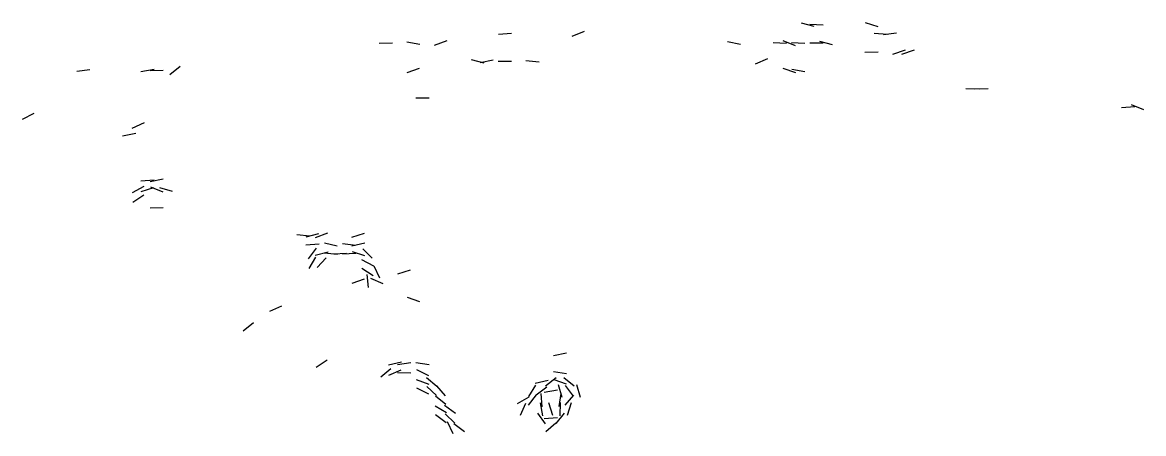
# Model space of a CAD drawing. Extents: x -664598 to -661481, y -979343 to -976126.
# Drawn here: x -664582.2 to -664337.5, y -978160.6 to -978070.8 of the extents above; entities that cross this region are included whole.
import ezdxf

# ---------------------------------------------------------------- set-up
doc = ezdxf.new("R2010")
doc.units = 0

msp = doc.modelspace()

# ---------------------------------------------------------------- linework, layer by layer
at = {"layer": 'CLIFF'}
for p, q in [((-664412.277, -978070.85), (-664409.483, -978071.63)), ((-664398.254, -978070.776), (-664395.506, -978071.704)), ((-664478.325, -978073.361), (-664475.435, -978073.119)), ((-664462.212, -978073.813), (-664459.548, -978072.667)), ((-664410.329, -978071.181), (-664407.431, -978071.299)), ((-664396.325, -978073.119), (-664393.435, -978073.361)), ((-664394.32, -978073.408), (-664391.44, -978073.072)), ((-664504.329, -978075.278), (-664501.431, -978075.202)), ((-664498.307, -978074.982), (-664495.453, -978075.498)), ((-664492.233, -978075.763), (-664489.527, -978074.717)), ((-664428.303, -978074.964), (-664425.457, -978075.516)), ((-664418.328, -978075.171), (-664415.432, -978075.309)), ((-664416.222, -978074.691), (-664413.538, -978075.789)), ((-664414.328, -978075.171), (-664411.432, -978075.309)), ((-664410.33, -978075.24), (-664407.43, -978075.24)), ((-664408.28, -978074.861), (-664405.48, -978075.619)), ((-664398.329, -978077.294), (-664395.431, -978077.186)), ((-664392.241, -978077.741), (-664389.519, -978076.739)), ((-664390.252, -978077.709), (-664387.508, -978076.771)), ((-664550.031, -978082.122), (-664547.729, -978080.358)), ((-664484.285, -978078.882), (-664481.475, -978079.598)), ((-664482.293, -978079.563), (-664479.467, -978078.917)), ((-664478.33, -978079.215), (-664475.43, -978079.265)), ((-664472.322, -978079.084), (-664469.438, -978079.396)), ((-664422.214, -978079.809), (-664419.546, -978078.671)), ((-664570.322, -978081.395), (-664567.438, -978081.085)), ((-664556.302, -978081.522), (-664553.458, -978080.958)), ((-664554.33, -978081.265), (-664551.43, -978081.215)), ((-664498.247, -978081.723), (-664495.513, -978080.757)), ((-664416.257, -978080.784), (-664413.503, -978081.696)), ((-664414.306, -978080.98), (-664411.454, -978081.5)), ((-664376.33, -978085.234), (-664373.43, -978085.246)), ((-664374.33, -978085.255), (-664371.43, -978085.225)), ((-664496.33, -978087.267), (-664493.43, -978087.213)), ((-664342.326, -978089.348), (-664339.434, -978089.132)), ((-664340.224, -978088.695), (-664337.536, -978089.785)), ((-664582.173, -978091.897), (-664579.587, -978090.583)), ((-664558.194, -978093.853), (-664555.566, -978092.627)), ((-664560.301, -978095.528), (-664557.459, -978094.952)), ((-664556.327, -978105.338), (-664553.433, -978105.142)), ((-664554.3, -978105.534), (-664551.46, -978104.946)), ((-664558.144, -978107.95), (-664555.616, -978106.53)), ((-664556.262, -978107.679), (-664553.498, -978106.801)), ((-664554.224, -978106.696), (-664551.536, -978107.784)), ((-664552.278, -978106.855), (-664549.482, -978107.625)), ((-664558.084, -978110.048), (-664555.676, -978108.432)), ((-664554.33, -978111.27), (-664551.43, -978111.21)), ((-664522.322, -978117.085), (-664519.438, -978117.395)), ((-664520.29, -978117.579), (-664517.47, -978116.901)), ((-664518.236, -978117.753), (-664515.524, -978116.727)), ((-664510.263, -978117.677), (-664507.497, -978116.803)), ((-664520.325, -978119.357), (-664517.435, -978119.123)), ((-664516.29, -978118.904), (-664513.47, -978119.576)), ((-664512.316, -978119.036), (-664509.444, -978119.444)), ((-664510.298, -978119.541), (-664507.462, -978118.939)), ((-664519.768, -978122.387), (-664517.992, -978120.093)), ((-664519.641, -978124.475), (-664518.119, -978122.005)), ((-664518.291, -978121.572), (-664515.469, -978120.908)), ((-664517.891, -978124.279), (-664515.869, -978122.201)), ((-664516.321, -978121.075), (-664513.439, -978121.405)), ((-664514.327, -978121.341), (-664511.433, -978121.139)), ((-664512.327, -978121.333), (-664509.433, -978121.147)), ((-664510.255, -978120.78), (-664507.505, -978121.7)), ((-664507.919, -978120.229), (-664505.841, -978122.251)), ((-664508.168, -978122.574), (-664505.592, -978123.906)), ((-664508.094, -978124.447), (-664505.666, -978126.033)), ((-664505.527, -978123.943), (-664504.233, -978126.537)), ((-664510.256, -978127.699), (-664507.504, -978126.781)), ((-664507.039, -978125.799), (-664506.721, -978128.681)), ((-664506.208, -978126.658), (-664503.552, -978127.822)), ((-664500.259, -978125.688), (-664497.501, -978124.792)), ((-664498.253, -978130.774), (-664495.507, -978131.706)), ((-664528.217, -978133.802), (-664525.543, -978132.678)), ((-664534.013, -978138.145), (-664531.747, -978136.335)), ((-664466.299, -978143.536), (-664463.461, -978142.944)), ((-664518.096, -978146.029), (-664515.664, -978144.451)), ((-664503.996, -978148.166), (-664501.764, -978146.314)), ((-664502.289, -978145.581), (-664499.471, -978144.899)), ((-664502.214, -978147.807), (-664499.546, -978146.673)), ((-664500.312, -978145.466), (-664497.448, -978145.014)), ((-664496.314, -978145.028), (-664493.446, -978145.452)), ((-664496.169, -978146.577), (-664493.591, -978147.903)), ((-664500.329, -978147.201), (-664497.431, -978147.279)), ((-664496.242, -978148.743), (-664493.518, -978149.737)), ((-664493.988, -978148.304), (-664491.772, -978150.176)), ((-664470.293, -978149.567), (-664467.467, -978148.913)), ((-664468.02, -978150.136), (-664465.74, -978148.344)), ((-664466.315, -978147.035), (-664463.445, -978147.445)), ((-664466.254, -978148.775), (-664463.506, -978149.705)), ((-664464.001, -978148.32), (-664461.759, -978150.16)), ((-664496.166, -978150.57), (-664493.594, -978151.91)), ((-664493.943, -978150.254), (-664491.817, -978152.226)), ((-664491.847, -978150.159), (-664489.913, -978152.321)), ((-664471.65, -978152.469), (-664470.11, -978150.011)), ((-664470.041, -978152.109), (-664467.719, -978150.371)), ((-664468.309, -978151.484), (-664465.451, -978150.996)), ((-664465.257, -978149.84), (-664464.503, -978152.64)), ((-664463.739, -978150.072), (-664462.021, -978152.408)), ((-664461.29, -978149.849), (-664460.47, -978152.631)), ((-664492.008, -978152.329), (-664489.752, -978154.151)), ((-664474.129, -978153.977), (-664471.631, -978152.503)), ((-664473.456, -978156.571), (-664472.304, -978153.909)), ((-664471.768, -978154.386), (-664469.992, -978152.094)), ((-664468.622, -978156.667), (-664469.138, -978153.813)), ((-664468.781, -978154.687), (-664468.979, -978151.793)), ((-664466.417, -978156.614), (-664467.343, -978153.866)), ((-664464.662, -978151.806), (-664465.098, -978154.674)), ((-664464.821, -978153.791), (-664464.939, -978156.689)), ((-664461.925, -978152.149), (-664463.835, -978154.331)), ((-664462.44, -978153.858), (-664463.32, -978156.622)), ((-664492.142, -978154.527), (-664489.618, -978155.953)), ((-664492.037, -978156.366), (-664489.723, -978158.114)), ((-664490.053, -978154.387), (-664487.707, -978156.093)), ((-664489.912, -978156.221), (-664487.848, -978158.259)), ((-664468.023, -978158.41), (-664469.737, -978156.07)), ((-664463.996, -978156.091), (-664465.764, -978158.389)), ((-664489.48, -978157.92), (-664488.28, -978160.56)), ((-664488.031, -978158.359), (-664485.729, -978160.121)), ((-664465.434, -978157.131), (-664468.326, -978157.349)), ((-664465.787, -978158.287), (-664467.973, -978160.193))]:
    msp.add_line(p, q, dxfattribs=at)

doc.saveas('drawing.dxf')
